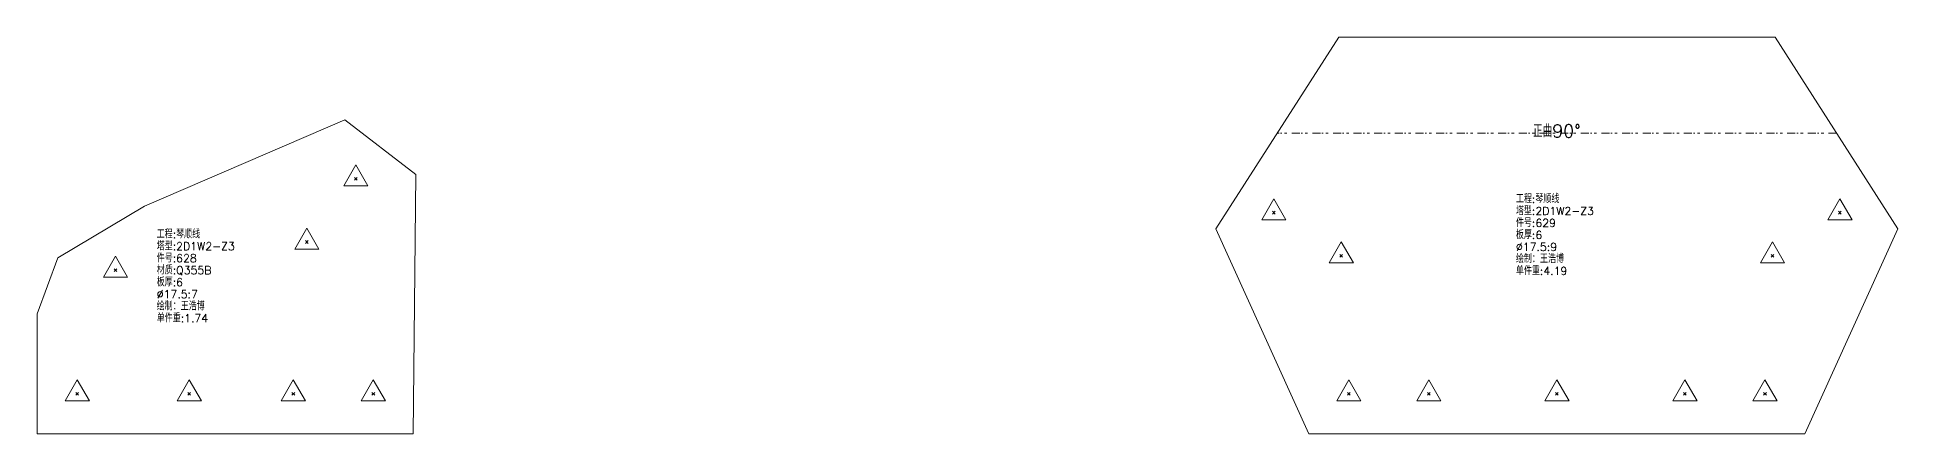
# Model space of a CAD drawing. Extents: x -580 to 8755, y 0 to 14723.
# Drawn here: x 0 to 1163, y 6042 to 6290 of the extents above; entities that cross this region are included whole.
import ezdxf
from ezdxf.enums import TextEntityAlignment as Align

# ---------------------------------------------------------------- set-up
doc = ezdxf.new("R2010")
doc.units = 0
doc.header["$MEASUREMENT"] = 0
doc.linetypes.add('自定义线型', pattern=[12.9, 5, -3, 1.5, -2, 0.4, -1])
doc.layers.add('1', color=7, linetype='CONTINUOUS', lineweight=25)
doc.styles.get("Standard").update_dxf_attribs({"font": 'simplex.shx', "width": 0.7, "height": 3, "bigfont": 'gbhzfs.shx'})

msp = doc.modelspace()

# ---------------------------------------------------------------- linework, layer by layer
at = {"layer": '1', "color": 7, "linetype": 'Continuous', "lineweight": 18}
for p, q in [((813.23315, 6290.35286), (736.52997, 6170.55964)), ((1085.83798, 6290.35286), (813.23315, 6290.35286)), ((1162.54116, 6170.55964), (1085.83798, 6290.35286)), ((192.25343, 6238.74148), (67.02767, 6184.63237)), ((236.52997, 6204.45463), (192.25343, 6238.74148)), ((235, 6042.42081), (236.52997, 6204.45463)), ((67.02767, 6184.63237), (12.91594, 6152.36907)), ((736.52997, 6170.55964), (794.53556, 6042.42081)), ((1104.53556, 6042.42081), (1162.54116, 6170.55964)), ((12.91594, 6152.36907), (0, 6117.42081)), ((0, 6117.42081), (0, 6042.42081)), ((0, 6042.42081), (235, 6042.42081)), ((794.53556, 6042.42081), (1104.53556, 6042.42081))]:
    msp.add_line(p, q, dxfattribs=at)
at = {"layer": '1', "color": 190, "linetype": '自定义线型', "lineweight": 13}
msp.add_line((1124.25577, 6230.35286), (774.81536, 6230.35286), dxfattribs=at)
at = {"layer": '1', "color": 7, "linetype": 'Continuous', "lineweight": 13}
for p, q in [((199.08507, 6210.58175), (191.50757, 6197.45675)), ((206.66257, 6197.45675), (199.08507, 6210.58175)), ((191.50757, 6197.45675), (206.66257, 6197.45675)), ((198.21007, 6200.95675), (199.96007, 6202.70675)), ((199.96007, 6200.95675), (198.21007, 6202.70675)), ((772.68237, 6189.40929), (765.10487, 6176.28429)), ((780.25987, 6176.28429), (772.68237, 6189.40929)), ((1126.38874, 6189.40929), (1118.81124, 6176.28429)), ((1133.96624, 6176.28429), (1126.38874, 6189.40929)), ((765.10487, 6176.28429), (780.25987, 6176.28429)), ((771.80737, 6179.78429), (773.55737, 6181.53429)), ((773.55737, 6179.78429), (771.80737, 6181.53429)), ((1118.81124, 6176.28429), (1133.96624, 6176.28429)), ((1125.51374, 6179.78429), (1127.26374, 6181.53429)), ((1127.26374, 6179.78429), (1125.51374, 6181.53429)), ((168.47182, 6171.04912), (160.89432, 6157.92412)), ((167.59682, 6161.42412), (169.34682, 6163.17412)), ((169.34682, 6161.42412), (167.59682, 6163.17412)), ((176.04932, 6157.92412), (168.47182, 6171.04912)), ((814.79027, 6162.44775), (807.21277, 6149.32275)), ((822.36777, 6149.32275), (814.79027, 6162.44775)), ((1084.28084, 6162.44775), (1076.70334, 6149.32275)), ((1091.85834, 6149.32275), (1084.28084, 6162.44775)), ((48.90958, 6153.47329), (41.33208, 6140.34829)), ((56.48708, 6140.34829), (48.90958, 6153.47329)), ((160.89432, 6157.92412), (176.04932, 6157.92412)), ((813.91527, 6152.82275), (815.66527, 6154.57275)), ((815.66527, 6152.82275), (813.91527, 6154.57275)), ((1083.40584, 6152.82275), (1085.15584, 6154.57275)), ((1085.15584, 6152.82275), (1083.40584, 6154.57275)), ((41.33208, 6140.34829), (56.48708, 6140.34829)), ((48.03458, 6143.84829), (49.78458, 6145.59829)), ((49.78458, 6143.84829), (48.03458, 6145.59829)), ((807.21277, 6149.32275), (822.36777, 6149.32275)), ((1076.70334, 6149.32275), (1091.85834, 6149.32275)), ((25, 6076.17081), (17.4225, 6063.04581)), ((32.5775, 6063.04581), (25, 6076.17081)), ((95, 6076.17081), (87.4225, 6063.04581)), ((102.5775, 6063.04581), (95, 6076.17081)), ((160, 6076.17081), (152.4225, 6063.04581)), ((167.5775, 6063.04581), (160, 6076.17081)), ((210, 6076.17081), (202.4225, 6063.04581)), ((217.5775, 6063.04581), (210, 6076.17081)), ((819.53557, 6076.17082), (811.95807, 6063.04582)), ((827.11307, 6063.04582), (819.53557, 6076.17082)), ((869.53556, 6076.17081), (861.95806, 6063.04581)), ((877.11306, 6063.04581), (869.53556, 6076.17081)), ((949.53556, 6076.17081), (941.95806, 6063.04581)), ((957.11306, 6063.04581), (949.53556, 6076.17081)), ((1029.53556, 6076.17081), (1021.95806, 6063.04581)), ((1037.11306, 6063.04581), (1029.53556, 6076.17081)), ((1079.53556, 6076.17081), (1071.95806, 6063.04581)), ((1087.11306, 6063.04581), (1079.53556, 6076.17081)), ((17.4225, 6063.04581), (32.5775, 6063.04581)), ((24.125, 6066.54581), (25.875, 6068.29581)), ((25.875, 6066.54581), (24.125, 6068.29581)), ((87.4225, 6063.04581), (102.5775, 6063.04581)), ((94.125, 6066.54581), (95.875, 6068.29581)), ((95.875, 6066.54581), (94.125, 6068.29581)), ((152.4225, 6063.04581), (167.5775, 6063.04581)), ((159.125, 6066.54581), (160.875, 6068.29581)), ((160.875, 6066.54581), (159.125, 6068.29581)), ((202.4225, 6063.04581), (217.5775, 6063.04581)), ((209.125, 6066.54581), (210.875, 6068.29581)), ((210.875, 6066.54581), (209.125, 6068.29581)), ((811.95807, 6063.04582), (827.11307, 6063.04582)), ((818.66057, 6066.54582), (820.41057, 6068.29582)), ((820.41057, 6066.54582), (818.66057, 6068.29582)), ((861.95806, 6063.04581), (877.11306, 6063.04581)), ((868.66056, 6066.54581), (870.41056, 6068.29581)), ((870.41056, 6066.54581), (868.66056, 6068.29581)), ((941.95806, 6063.04581), (957.11306, 6063.04581)), ((948.66056, 6066.54581), (950.41056, 6068.29581)), ((950.41056, 6066.54581), (948.66056, 6068.29581)), ((1021.95806, 6063.04581), (1037.11306, 6063.04581)), ((1028.66056, 6066.54581), (1030.41056, 6068.29581)), ((1030.41056, 6066.54581), (1028.66056, 6068.29581)), ((1071.95806, 6063.04581), (1087.11306, 6063.04581)), ((1078.66056, 6066.54581), (1080.41056, 6068.29581)), ((1080.41056, 6066.54581), (1078.66056, 6068.29581))]:
    msp.add_line(p, q, dxfattribs=at)

# ---------------------------------------------------------------- texts
msp.add_text('正曲90%%d', height=8, dxfattribs=at).set_placement((949.53556, 6225.35286), align=Align.BOTTOM_CENTER)
at = {"layer": '1', "color": 7, "linetype": 'Continuous', "lineweight": 18}
for s, p in [('工程:琴顺线', (923.93982, 6185.20262)), ('件号:629', (923.93982, 6170.20262)), ('塔型:2D1W2-Z3', (923.93982, 6177.70262)), ('塔型:2D1W2-Z3', (74.66924, 6155.64694)), ('工程:琴顺线', (74.66924, 6163.14694)), ('板厚:6', (923.93982, 6162.70262)), ('%%c17.5:9', (923.93982, 6155.20262)), ('件号:628', (74.66924, 6148.14694)), ('绘制：王浩博', (923.93982, 6147.70262)), ('材质:Q355B', (74.66924, 6140.64694)), ('板厚:6', (74.66924, 6133.14694)), ('单件重:4.19', (923.93982, 6140.20262)), ('%%c17.5:7', (74.66924, 6125.64694)), ('绘制：王浩博', (74.66924, 6118.14694)), ('单件重:1.74', (74.66924, 6110.64694))]:
    msp.add_text(s, height=5, dxfattribs=at).set_placement(p, align=Align.BOTTOM_LEFT)

doc.saveas('drawing.dxf')
